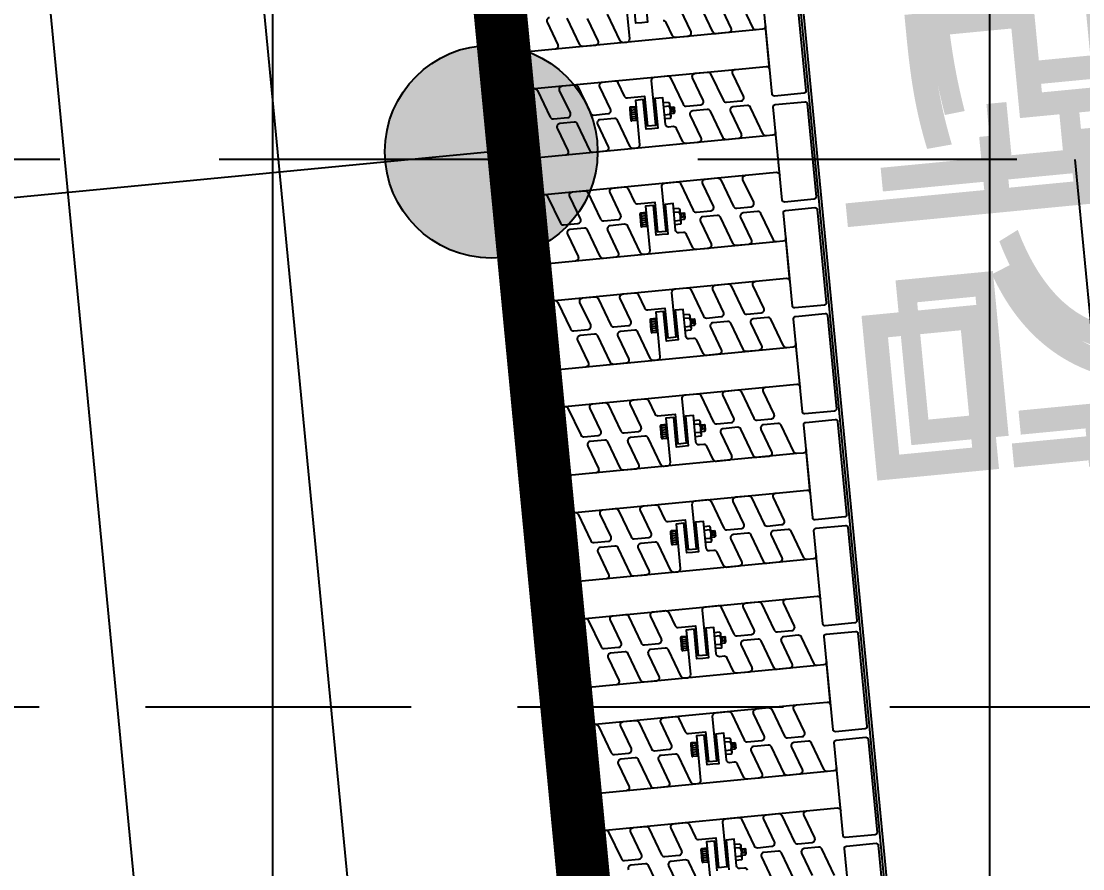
# Model space of a CAD drawing. Header units: millimetres. Extents: x 0 to 1390178, y 0 to 110113.
# Drawn here: x 476686 to 477684, y 22704 to 23501 of the extents above; entities that cross this region are included whole.
import ezdxf
from ezdxf.enums import TextEntityAlignment as Align
from ezdxf.xclip import XClip

# ---------------------------------------------------------------- set-up
doc = ezdxf.new("R2010")
doc.units = ezdxf.units.MM
doc.header["$LTSCALE"] = 100
doc.header["$XCLIPFRAME"] = 0
for name, pattern in [('HID2', [3.5, 2.5, -1]), ('X - 평면도$0$CEN', [62, 60, -1, 0, -1]), ('X - 평면도$0$HID', [1.5, 1, -0.5])]:
    doc.linetypes.add(name, pattern=pattern)
for name, color, linetype in [('AA-XXXX-TEXT', 3, 'Continuous'), ('sm3', 3, 'HID2'), ('SYM', 7, 'Continuous'), ('X - 평면도$0$AA-EL-PCN4', 4, 'Continuous'), ('X - 평면도$0$AA-EL-PCN9', 9, 'Continuous'), ('X - 평면도$0$AA-WAXM-BRCK', 3, 'Continuous'), ('X - 평면도$0$AA-XXXX-CNTL', 1, 'X - 평면도$0$CEN'), ('X - 평면도$0$램프 패턴', 9, 'Continuous'), ('X - 평면도$0$상부외곽선', 7, 'X - 평면도$0$HID'), ('X - 평면도$0$트랜치', 8, 'Continuous')]:
    doc.layers.add(name, color=color, linetype=linetype)
doc.layers.add('X - 평면도$0$DEFPOINT', color=163, linetype='Continuous', plot=False)
doc.layers.add('X - 평면도$0$차수판', color=6, linetype='X - 평면도$0$HID', plot=False)
doc.styles.add('$1$HAUD01', font='Dotum.ttf')
doc.styles.add('X - 평면도$0$맑은고딕', font='malgun.ttf')

# ---------------------------------------------------------------- blocks, each defined once
blk = doc.blocks.new('*U795')
at = {"layer": 'X - 평면도$0$트랜치'}
for p, q in [((-1465, 259.02), (-1465, 69.06)), ((-1365, 259.02), (-1365, 69.06)), ((-1265, 259.02), (-1265, 69.06)), ((-1165, 259.02), (-1165, 69.06)), ((-1065, 259.02), (-1065, 69.06)), ((-965, 259.02), (-965, 69.06)), ((-865, 259.02), (-865, 69.06)), ((-765, 259.02), (-765, 69.06)), ((-1430, 45.98), (-1430, 235.94)), ((-1330, 45.98), (-1330, 235.94)), ((-1230, 45.98), (-1230, 235.94)), ((-1130, 45.98), (-1130, 235.94)), ((-1030, 45.98), (-1030, 235.94)), ((-930, 45.98), (-930, 235.94)), ((-830, 45.98), (-830, 235.94)), ((-730, 45.98), (-730, 235.94)), ((-1497.52, 170.5), (-1504.02, 170.5)), ((-1504.02, 166.5), (-1504.02, 170.5)), ((-1504.02, 165.5), (-1504.02, 170.5)), ((-1497.52, 171.5), (-1503.02, 171.5)), ((-1502.02, 166.5), (-1502.02, 170.5)), ((-1500.02, 166.5), (-1500.02, 170.5)), ((-1498.02, 166.5), (-1498.02, 170.5)), ((-1492.02, 171.5), (-1497.52, 171.5)), ((-1491.02, 170.5), (-1497.52, 170.5)), ((-1496.02, 166.5), (-1496.02, 170.5)), ((-1494.02, 166.5), (-1494.02, 170.5)), ((-1492.02, 166.5), (-1492.02, 170.5)), ((-1491.02, 165.5), (-1491.02, 170.5)), ((-1397.52, 170.5), (-1404.02, 170.5)), ((-1404.02, 166.5), (-1404.02, 170.5)), ((-1404.02, 165.5), (-1404.02, 170.5)), ((-1397.52, 171.5), (-1403.02, 171.5)), ((-1402.02, 166.5), (-1402.02, 170.5)), ((-1400.02, 166.5), (-1400.02, 170.5)), ((-1398.02, 166.5), (-1398.02, 170.5)), ((-1392.02, 171.5), (-1397.52, 171.5)), ((-1391.02, 170.5), (-1397.52, 170.5)), ((-1396.02, 166.5), (-1396.02, 170.5)), ((-1394.02, 166.5), (-1394.02, 170.5)), ((-1392.02, 166.5), (-1392.02, 170.5)), ((-1391.02, 165.5), (-1391.02, 170.5)), ((-1297.52, 170.5), (-1304.02, 170.5)), ((-1304.02, 166.5), (-1304.02, 170.5)), ((-1304.02, 165.5), (-1304.02, 170.5)), ((-1297.52, 171.5), (-1303.02, 171.5)), ((-1302.02, 166.5), (-1302.02, 170.5)), ((-1300.02, 166.5), (-1300.02, 170.5)), ((-1298.02, 166.5), (-1298.02, 170.5)), ((-1292.02, 171.5), (-1297.52, 171.5)), ((-1291.02, 170.5), (-1297.52, 170.5)), ((-1296.02, 166.5), (-1296.02, 170.5)), ((-1294.02, 166.5), (-1294.02, 170.5)), ((-1292.02, 166.5), (-1292.02, 170.5)), ((-1291.02, 165.5), (-1291.02, 170.5)), ((-1197.52, 170.5), (-1204.02, 170.5)), ((-1204.02, 166.5), (-1204.02, 170.5)), ((-1204.02, 165.5), (-1204.02, 170.5)), ((-1197.52, 171.5), (-1203.02, 171.5)), ((-1202.02, 166.5), (-1202.02, 170.5)), ((-1200.02, 166.5), (-1200.02, 170.5)), ((-1198.02, 166.5), (-1198.02, 170.5)), ((-1192.02, 171.5), (-1197.52, 171.5)), ((-1191.02, 170.5), (-1197.52, 170.5)), ((-1196.02, 166.5), (-1196.02, 170.5)), ((-1194.02, 166.5), (-1194.02, 170.5)), ((-1192.02, 166.5), (-1192.02, 170.5)), ((-1191.02, 165.5), (-1191.02, 170.5)), ((-1097.52, 170.5), (-1104.02, 170.5)), ((-1104.02, 166.5), (-1104.02, 170.5)), ((-1104.02, 165.5), (-1104.02, 170.5)), ((-1097.52, 171.5), (-1103.02, 171.5)), ((-1102.02, 166.5), (-1102.02, 170.5)), ((-1100.02, 166.5), (-1100.02, 170.5)), ((-1098.02, 166.5), (-1098.02, 170.5)), ((-1092.02, 171.5), (-1097.52, 171.5)), ((-1091.02, 170.5), (-1097.52, 170.5)), ((-1096.02, 166.5), (-1096.02, 170.5)), ((-1094.02, 166.5), (-1094.02, 170.5)), ((-1092.02, 166.5), (-1092.02, 170.5)), ((-1091.02, 165.5), (-1091.02, 170.5)), ((-997.52, 170.5), (-1004.02, 170.5)), ((-1004.02, 166.5), (-1004.02, 170.5)), ((-1004.02, 165.5), (-1004.02, 170.5)), ((-997.52, 171.5), (-1003.02, 171.5)), ((-1002.02, 166.5), (-1002.02, 170.5)), ((-1000.02, 166.5), (-1000.02, 170.5)), ((-998.02, 166.5), (-998.02, 170.5)), ((-992.02, 171.5), (-997.52, 171.5)), ((-991.02, 170.5), (-997.52, 170.5)), ((-996.02, 166.5), (-996.02, 170.5)), ((-994.02, 166.5), (-994.02, 170.5)), ((-992.02, 166.5), (-992.02, 170.5)), ((-991.02, 165.5), (-991.02, 170.5)), ((-897.52, 170.5), (-904.02, 170.5)), ((-904.02, 166.5), (-904.02, 170.5)), ((-904.02, 165.5), (-904.02, 170.5)), ((-897.52, 171.5), (-903.02, 171.5)), ((-902.02, 166.5), (-902.02, 170.5)), ((-900.02, 166.5), (-900.02, 170.5)), ((-898.02, 166.5), (-898.02, 170.5)), ((-892.02, 171.5), (-897.52, 171.5)), ((-891.02, 170.5), (-897.52, 170.5)), ((-896.02, 166.5), (-896.02, 170.5)), ((-894.02, 166.5), (-894.02, 170.5)), ((-892.02, 166.5), (-892.02, 170.5)), ((-891.02, 165.5), (-891.02, 170.5)), ((-797.52, 170.5), (-804.02, 170.5)), ((-804.02, 166.5), (-804.02, 170.5)), ((-804.02, 165.5), (-804.02, 170.5)), ((-797.52, 171.5), (-803.02, 171.5)), ((-802.02, 166.5), (-802.02, 170.5)), ((-800.02, 166.5), (-800.02, 170.5)), ((-798.02, 166.5), (-798.02, 170.5)), ((-792.02, 171.5), (-797.52, 171.5)), ((-791.02, 170.5), (-797.52, 170.5)), ((-796.02, 166.5), (-796.02, 170.5)), ((-794.02, 166.5), (-794.02, 170.5)), ((-792.02, 166.5), (-792.02, 170.5)), ((-791.02, 165.5), (-791.02, 170.5)), ((-1497.52, 166.5), (-1504.02, 166.5)), ((-1491.02, 166.5), (-1497.52, 166.5)), ((-1397.52, 166.5), (-1404.02, 166.5)), ((-1391.02, 166.5), (-1397.52, 166.5)), ((-1297.52, 166.5), (-1304.02, 166.5)), ((-1291.02, 166.5), (-1297.52, 166.5)), ((-1197.52, 166.5), (-1204.02, 166.5)), ((-1191.02, 166.5), (-1197.52, 166.5)), ((-1097.52, 166.5), (-1104.02, 166.5)), ((-1091.02, 166.5), (-1097.52, 166.5)), ((-997.52, 166.5), (-1004.02, 166.5)), ((-991.02, 166.5), (-997.52, 166.5)), ((-897.52, 166.5), (-904.02, 166.5)), ((-891.02, 166.5), (-897.52, 166.5)), ((-797.52, 166.5), (-804.02, 166.5)), ((-791.02, 166.5), (-797.52, 166.5)), ((-1500.52, 156.5), (-1500.52, 158)), ((-1494.52, 156.5), (-1494.52, 158)), ((-1400.52, 156.5), (-1400.52, 158)), ((-1394.52, 156.5), (-1394.52, 158)), ((-1300.52, 156.5), (-1300.52, 158)), ((-1294.52, 156.5), (-1294.52, 158)), ((-1200.52, 156.5), (-1200.52, 158)), ((-1194.52, 156.5), (-1194.52, 158)), ((-1100.52, 156.5), (-1100.52, 158)), ((-1094.52, 156.5), (-1094.52, 158)), ((-1000.52, 156.5), (-1000.52, 158)), ((-994.52, 156.5), (-994.52, 158)), ((-900.52, 156.5), (-900.52, 158)), ((-894.52, 156.5), (-894.52, 158)), ((-800.52, 156.5), (-800.52, 158)), ((-794.52, 156.5), (-794.52, 158)), ((-1500.52, 147), (-1500.52, 148.5)), ((-1494.52, 147), (-1494.52, 148.5)), ((-1400.52, 147), (-1400.52, 148.5)), ((-1394.52, 147), (-1394.52, 148.5)), ((-1300.52, 147), (-1300.52, 148.5)), ((-1294.52, 147), (-1294.52, 148.5)), ((-1200.52, 147), (-1200.52, 148.5)), ((-1194.52, 147), (-1194.52, 148.5)), ((-1100.52, 147), (-1100.52, 148.5)), ((-1094.52, 147), (-1094.52, 148.5)), ((-1000.52, 147), (-1000.52, 148.5)), ((-994.52, 147), (-994.52, 148.5)), ((-900.52, 147), (-900.52, 148.5)), ((-894.52, 147), (-894.52, 148.5)), ((-800.52, 147), (-800.52, 148.5)), ((-794.52, 147), (-794.52, 148.5)), ((-1505, 134.5), (-1505, 139.5)), ((-1503.25, 133.5), (-1491.75, 133.5)), ((-1501.5, 134.5), (-1501.5, 139.5)), ((-1500.52, 133.5), (-1500.52, 130.17)), ((-1500.52, 130.17), (-1499.89, 129.47)), ((-1500.52, 130.17), (-1494.52, 130.17)), ((-1495.49, 132.42), (-1499.23, 132.42)), ((-1494.52, 130.17), (-1495.16, 129.47)), ((-1494.52, 133.5), (-1494.52, 130.17)), ((-1493.5, 134.5), (-1493.5, 139.5)), ((-1490, 134.5), (-1490, 139.5)), ((-1405, 134.5), (-1405, 139.5)), ((-1403.25, 133.5), (-1391.75, 133.5)), ((-1401.5, 134.5), (-1401.5, 139.5)), ((-1400.52, 133.5), (-1400.52, 130.17)), ((-1400.52, 130.17), (-1399.89, 129.47)), ((-1400.52, 130.17), (-1394.52, 130.17)), ((-1395.49, 132.42), (-1399.23, 132.42)), ((-1394.52, 130.17), (-1395.16, 129.47)), ((-1394.52, 133.5), (-1394.52, 130.17)), ((-1393.5, 134.5), (-1393.5, 139.5)), ((-1390, 134.5), (-1390, 139.5)), ((-1305, 134.5), (-1305, 139.5)), ((-1303.25, 133.5), (-1291.75, 133.5)), ((-1301.5, 134.5), (-1301.5, 139.5)), ((-1300.52, 133.5), (-1300.52, 130.17)), ((-1300.52, 130.17), (-1299.89, 129.47)), ((-1300.52, 130.17), (-1294.52, 130.17)), ((-1295.49, 132.42), (-1299.23, 132.42)), ((-1294.52, 130.17), (-1295.16, 129.47)), ((-1294.52, 133.5), (-1294.52, 130.17)), ((-1293.5, 134.5), (-1293.5, 139.5)), ((-1290, 134.5), (-1290, 139.5)), ((-1205, 134.5), (-1205, 139.5)), ((-1203.25, 133.5), (-1191.75, 133.5)), ((-1201.5, 134.5), (-1201.5, 139.5)), ((-1200.52, 133.5), (-1200.52, 130.17)), ((-1200.52, 130.17), (-1199.89, 129.47)), ((-1200.52, 130.17), (-1194.52, 130.17)), ((-1195.49, 132.42), (-1199.23, 132.42)), ((-1194.52, 130.17), (-1195.16, 129.47)), ((-1194.52, 133.5), (-1194.52, 130.17)), ((-1193.5, 134.5), (-1193.5, 139.5)), ((-1190, 134.5), (-1190, 139.5)), ((-1105, 134.5), (-1105, 139.5)), ((-1103.25, 133.5), (-1091.75, 133.5)), ((-1101.5, 134.5), (-1101.5, 139.5)), ((-1100.52, 133.5), (-1100.52, 130.17)), ((-1100.52, 130.17), (-1099.89, 129.47)), ((-1100.52, 130.17), (-1094.52, 130.17)), ((-1095.49, 132.42), (-1099.23, 132.42)), ((-1094.52, 130.17), (-1095.16, 129.47)), ((-1094.52, 133.5), (-1094.52, 130.17)), ((-1093.5, 134.5), (-1093.5, 139.5)), ((-1090, 134.5), (-1090, 139.5)), ((-1005, 134.5), (-1005, 139.5)), ((-1003.25, 133.5), (-991.75, 133.5)), ((-1001.5, 134.5), (-1001.5, 139.5)), ((-1000.52, 133.5), (-1000.52, 130.17)), ((-1000.52, 130.17), (-999.89, 129.47)), ((-1000.52, 130.17), (-994.52, 130.17)), ((-995.49, 132.42), (-999.23, 132.42)), ((-994.52, 130.17), (-995.16, 129.47)), ((-994.52, 133.5), (-994.52, 130.17)), ((-993.5, 134.5), (-993.5, 139.5)), ((-990, 134.5), (-990, 139.5)), ((-905, 134.5), (-905, 139.5)), ((-903.25, 133.5), (-891.75, 133.5)), ((-901.5, 134.5), (-901.5, 139.5)), ((-900.52, 133.5), (-900.52, 130.17)), ((-900.52, 130.17), (-899.89, 129.47)), ((-900.52, 130.17), (-894.52, 130.17)), ((-895.49, 132.42), (-899.23, 132.42)), ((-894.52, 130.17), (-895.16, 129.47)), ((-894.52, 133.5), (-894.52, 130.17)), ((-893.5, 134.5), (-893.5, 139.5)), ((-890, 134.5), (-890, 139.5)), ((-805, 134.5), (-805, 139.5)), ((-803.25, 133.5), (-791.75, 133.5)), ((-801.5, 134.5), (-801.5, 139.5)), ((-800.52, 133.5), (-800.52, 130.17)), ((-800.52, 130.17), (-799.89, 129.47)), ((-800.52, 130.17), (-794.52, 130.17)), ((-795.49, 132.42), (-799.23, 132.42)), ((-794.52, 130.17), (-795.16, 129.47)), ((-794.52, 133.5), (-794.52, 130.17)), ((-793.5, 134.5), (-793.5, 139.5)), ((-790, 134.5), (-790, 139.5)), ((-1499.89, 129.47), (-1495.16, 129.47)), ((-1399.89, 129.47), (-1395.16, 129.47)), ((-1299.89, 129.47), (-1295.16, 129.47)), ((-1199.89, 129.47), (-1195.16, 129.47)), ((-1099.89, 129.47), (-1095.16, 129.47)), ((-999.89, 129.47), (-995.16, 129.47)), ((-899.89, 129.47), (-895.16, 129.47)), ((-799.89, 129.47), (-795.16, 129.47))]:
    blk.add_line(p, q, dxfattribs=at)
for points in [[(-5695, 305), (-5695, 0), (805, 0), (805, 305)], [(802.5, 2.5), (802.5, 302.5), (-5692.5, 302.5), (-5692.5, 2.5)]]:
    blk.add_lwpolyline(points, close=True, dxfattribs=at)
for points in [[(-1491.5, 268, -0.414214), (-1493.5, 270), (-1493.5, 298, -0.414214), (-1491.5, 300), (-1403.5, 300, -0.414214), (-1401.5, 298), (-1401.5, 270, -0.414214), (-1403.5, 268)], [(-1391.5, 268, -0.414214), (-1393.5, 270), (-1393.5, 298, -0.414214), (-1391.5, 300), (-1303.5, 300, -0.414214), (-1301.5, 298), (-1301.5, 270, -0.414214), (-1303.5, 268)], [(-1291.5, 268, -0.414214), (-1293.5, 270), (-1293.5, 298, -0.414214), (-1291.5, 300), (-1203.5, 300, -0.414214), (-1201.5, 298), (-1201.5, 270, -0.414214), (-1203.5, 268)], [(-1191.5, 268, -0.414214), (-1193.5, 270), (-1193.5, 298, -0.414214), (-1191.5, 300), (-1103.5, 300, -0.414214), (-1101.5, 298), (-1101.5, 270, -0.414214), (-1103.5, 268)], [(-1091.5, 268, -0.414214), (-1093.5, 270), (-1093.5, 298, -0.414214), (-1091.5, 300), (-1003.5, 300, -0.414214), (-1001.5, 298), (-1001.5, 270, -0.414214), (-1003.5, 268)], [(-991.5, 268, -0.414214), (-993.5, 270), (-993.5, 298, -0.414214), (-991.5, 300), (-903.5, 300, -0.414214), (-901.5, 298), (-901.5, 270, -0.414214), (-903.5, 268)], [(-891.5, 268, -0.414214), (-893.5, 270), (-893.5, 298, -0.414214), (-891.5, 300), (-803.5, 300, -0.414214), (-801.5, 298), (-801.5, 270, -0.414214), (-803.5, 268)], [(-791.5, 268, -0.414214), (-793.5, 270), (-793.5, 298, -0.414214), (-791.5, 300), (-703.5, 300, -0.414214), (-701.5, 298), (-701.5, 270, -0.414214), (-703.5, 268)], [(-1465, 194.63), (-1465, 183.02, -0.315299), (-1466.97, 180.2), (-1480.03, 175.45, 0.315299), (-1482, 172.63), (-1482, 156.5), (-1510, 156.5), (-1510, 148.5), (-1468, 148.5, -0.414214), (-1465, 145.5), (-1465, 133.44, -0.315299), (-1466.97, 130.62), (-1493.03, 121.14, 0.315299), (-1495, 118.32), (-1495, 104.71, 0.520567), (-1490.97, 101.89), (-1469.03, 109.88, -0.520567), (-1465, 107.06), (-1465, 95.44, -0.315299), (-1466.97, 92.62), (-1493.03, 83.14, 0.315299), (-1495, 80.32), (-1495, 66.71, 0.520567), (-1490.97, 63.89), (-1469.03, 71.88, -0.520567), (-1465, 69.06), (-1465, 40, -0.414214), (-1468, 37), (-1427, 37, -0.414214), (-1430, 40), (-1430, 45.98, -0.315299), (-1428.03, 48.8), (-1401.97, 58.28, 0.315299), (-1400, 61.1), (-1400, 74.72, 0.520567), (-1404.03, 77.53), (-1425.97, 69.55, -0.520567), (-1430, 72.37), (-1430, 83.98, -0.315299), (-1428.03, 86.8), (-1401.97, 96.28, 0.315299), (-1400, 99.1), (-1400, 112.72, 0.520567), (-1404.03, 115.53), (-1425.97, 107.55, -0.520567), (-1430, 110.37), (-1430, 121.98, -0.315299), (-1428.03, 124.8), (-1414.97, 129.55, 0.315299), (-1413, 132.37), (-1413, 136.5, -0.414214), (-1410, 139.5), (-1385, 139.5), (-1385, 147), (-1413, 147), (-1413, 152.5), (-1413, 158), (-1385, 158), (-1385, 165.5), (-1427, 165.5, -0.414214), (-1430, 168.5), (-1430, 171.56, -0.315299), (-1428.03, 174.38), (-1401.97, 183.86, 0.315299), (-1400, 186.68), (-1400, 200.29, 0.520567), (-1404.03, 203.11), (-1425.97, 195.12, -0.520567), (-1430, 197.94), (-1430, 209.56, -0.315299), (-1428.03, 212.38), (-1401.97, 221.86, 0.315299), (-1400, 224.68), (-1400, 238.29, 0.520567), (-1404.03, 241.11), (-1425.97, 233.12, -0.520567), (-1430, 235.94), (-1430, 265, -0.414214), (-1427, 268), (-1468, 268, -0.414214), (-1465, 265), (-1465, 259.02, -0.315299), (-1466.97, 256.2), (-1493.03, 246.72, 0.315299), (-1495, 243.9), (-1495, 230.28, 0.520567), (-1490.97, 227.47), (-1469.03, 235.45, -0.520567), (-1465, 232.63), (-1465, 221.02, -0.315299), (-1466.97, 218.2), (-1493.03, 208.72, 0.315299), (-1495, 205.9), (-1495, 192.28, 0.520567), (-1490.97, 189.47), (-1469.03, 197.45, -0.520567)], [(-1365, 194.63), (-1365, 183.02, -0.315299), (-1366.97, 180.2), (-1380.03, 175.45, 0.315299), (-1382, 172.63), (-1382, 156.5), (-1410, 156.5), (-1410, 148.5), (-1368, 148.5, -0.414214), (-1365, 145.5), (-1365, 133.44, -0.315299), (-1366.97, 130.62), (-1393.03, 121.14, 0.315299), (-1395, 118.32), (-1395, 104.71, 0.520567), (-1390.97, 101.89), (-1369.03, 109.88, -0.520567), (-1365, 107.06), (-1365, 95.44, -0.315299), (-1366.97, 92.62), (-1393.03, 83.14, 0.315299), (-1395, 80.32), (-1395, 66.71, 0.520567), (-1390.97, 63.89), (-1369.03, 71.88, -0.520567), (-1365, 69.06), (-1365, 40, -0.414214), (-1368, 37), (-1327, 37, -0.414214), (-1330, 40), (-1330, 45.98, -0.315299), (-1328.03, 48.8), (-1301.97, 58.28, 0.315299), (-1300, 61.1), (-1300, 74.72, 0.520567), (-1304.03, 77.53), (-1325.97, 69.55, -0.520567), (-1330, 72.37), (-1330, 83.98, -0.315299), (-1328.03, 86.8), (-1301.97, 96.28, 0.315299), (-1300, 99.1), (-1300, 112.72, 0.520567), (-1304.03, 115.53), (-1325.97, 107.55, -0.520567), (-1330, 110.37), (-1330, 121.98, -0.315299), (-1328.03, 124.8), (-1314.97, 129.55, 0.315299), (-1313, 132.37), (-1313, 136.5, -0.414214), (-1310, 139.5), (-1285, 139.5), (-1285, 147), (-1313, 147), (-1313, 152.5), (-1313, 158), (-1285, 158), (-1285, 165.5), (-1327, 165.5, -0.414214), (-1330, 168.5), (-1330, 171.56, -0.315299), (-1328.03, 174.38), (-1301.97, 183.86, 0.315299), (-1300, 186.68), (-1300, 200.29, 0.520567), (-1304.03, 203.11), (-1325.97, 195.12, -0.520567), (-1330, 197.94), (-1330, 209.56, -0.315299), (-1328.03, 212.38), (-1301.97, 221.86, 0.315299), (-1300, 224.68), (-1300, 238.29, 0.520567), (-1304.03, 241.11), (-1325.97, 233.12, -0.520567), (-1330, 235.94), (-1330, 265, -0.414214), (-1327, 268), (-1368, 268, -0.414214), (-1365, 265), (-1365, 259.02, -0.315299), (-1366.97, 256.2), (-1393.03, 246.72, 0.315299), (-1395, 243.9), (-1395, 230.28, 0.520567), (-1390.97, 227.47), (-1369.03, 235.45, -0.520567), (-1365, 232.63), (-1365, 221.02, -0.315299), (-1366.97, 218.2), (-1393.03, 208.72, 0.315299), (-1395, 205.9), (-1395, 192.28, 0.520567), (-1390.97, 189.47), (-1369.03, 197.45, -0.520567)], [(-1265, 194.63), (-1265, 183.02, -0.315299), (-1266.97, 180.2), (-1280.03, 175.45, 0.315299), (-1282, 172.63), (-1282, 156.5), (-1310, 156.5), (-1310, 148.5), (-1268, 148.5, -0.414214), (-1265, 145.5), (-1265, 133.44, -0.315299), (-1266.97, 130.62), (-1293.03, 121.14, 0.315299), (-1295, 118.32), (-1295, 104.71, 0.520567), (-1290.97, 101.89), (-1269.03, 109.88, -0.520567), (-1265, 107.06), (-1265, 95.44, -0.315299), (-1266.97, 92.62), (-1293.03, 83.14, 0.315299), (-1295, 80.32), (-1295, 66.71, 0.520567), (-1290.97, 63.89), (-1269.03, 71.88, -0.520567), (-1265, 69.06), (-1265, 40, -0.414214), (-1268, 37), (-1227, 37, -0.414214), (-1230, 40), (-1230, 45.98, -0.315299), (-1228.03, 48.8), (-1201.97, 58.28, 0.315299), (-1200, 61.1), (-1200, 74.72, 0.520567), (-1204.03, 77.53), (-1225.97, 69.55, -0.520567), (-1230, 72.37), (-1230, 83.98, -0.315299), (-1228.03, 86.8), (-1201.97, 96.28, 0.315299), (-1200, 99.1), (-1200, 112.72, 0.520567), (-1204.03, 115.53), (-1225.97, 107.55, -0.520567), (-1230, 110.37), (-1230, 121.98, -0.315299), (-1228.03, 124.8), (-1214.97, 129.55, 0.315299), (-1213, 132.37), (-1213, 136.5, -0.414214), (-1210, 139.5), (-1185, 139.5), (-1185, 147), (-1213, 147), (-1213, 152.5), (-1213, 158), (-1185, 158), (-1185, 165.5), (-1227, 165.5, -0.414214), (-1230, 168.5), (-1230, 171.56, -0.315299), (-1228.03, 174.38), (-1201.97, 183.86, 0.315299), (-1200, 186.68), (-1200, 200.29, 0.520567), (-1204.03, 203.11), (-1225.97, 195.12, -0.520567), (-1230, 197.94), (-1230, 209.56, -0.315299), (-1228.03, 212.38), (-1201.97, 221.86, 0.315299), (-1200, 224.68), (-1200, 238.29, 0.520567), (-1204.03, 241.11), (-1225.97, 233.12, -0.520567), (-1230, 235.94), (-1230, 265, -0.414214), (-1227, 268), (-1268, 268, -0.414214), (-1265, 265), (-1265, 259.02, -0.315299), (-1266.97, 256.2), (-1293.03, 246.72, 0.315299), (-1295, 243.9), (-1295, 230.28, 0.520567), (-1290.97, 227.47), (-1269.03, 235.45, -0.520567), (-1265, 232.63), (-1265, 221.02, -0.315299), (-1266.97, 218.2), (-1293.03, 208.72, 0.315299), (-1295, 205.9), (-1295, 192.28, 0.520567), (-1290.97, 189.47), (-1269.03, 197.45, -0.520567)], [(-1165, 194.63), (-1165, 183.02, -0.315299), (-1166.97, 180.2), (-1180.03, 175.45, 0.315299), (-1182, 172.63), (-1182, 156.5), (-1210, 156.5), (-1210, 148.5), (-1168, 148.5, -0.414214), (-1165, 145.5), (-1165, 133.44, -0.315299), (-1166.97, 130.62), (-1193.03, 121.14, 0.315299), (-1195, 118.32), (-1195, 104.71, 0.520567), (-1190.97, 101.89), (-1169.03, 109.88, -0.520567), (-1165, 107.06), (-1165, 95.44, -0.315299), (-1166.97, 92.62), (-1193.03, 83.14, 0.315299), (-1195, 80.32), (-1195, 66.71, 0.520567), (-1190.97, 63.89), (-1169.03, 71.88, -0.520567), (-1165, 69.06), (-1165, 40, -0.414214), (-1168, 37), (-1127, 37, -0.414214), (-1130, 40), (-1130, 45.98, -0.315299), (-1128.03, 48.8), (-1101.97, 58.28, 0.315299), (-1100, 61.1), (-1100, 74.72, 0.520567), (-1104.03, 77.53), (-1125.97, 69.55, -0.520567), (-1130, 72.37), (-1130, 83.98, -0.315299), (-1128.03, 86.8), (-1101.97, 96.28, 0.315299), (-1100, 99.1), (-1100, 112.72, 0.520567), (-1104.03, 115.53), (-1125.97, 107.55, -0.520567), (-1130, 110.37), (-1130, 121.98, -0.315299), (-1128.03, 124.8), (-1114.97, 129.55, 0.315299), (-1113, 132.37), (-1113, 136.5, -0.414214), (-1110, 139.5), (-1085, 139.5), (-1085, 147), (-1113, 147), (-1113, 152.5), (-1113, 158), (-1085, 158), (-1085, 165.5), (-1127, 165.5, -0.414214), (-1130, 168.5), (-1130, 171.56, -0.315299), (-1128.03, 174.38), (-1101.97, 183.86, 0.315299), (-1100, 186.68), (-1100, 200.29, 0.520567), (-1104.03, 203.11), (-1125.97, 195.12, -0.520567), (-1130, 197.94), (-1130, 209.56, -0.315299), (-1128.03, 212.38), (-1101.97, 221.86, 0.315299), (-1100, 224.68), (-1100, 238.29, 0.520567), (-1104.03, 241.11), (-1125.97, 233.12, -0.520567), (-1130, 235.94), (-1130, 265, -0.414214), (-1127, 268), (-1168, 268, -0.414214), (-1165, 265), (-1165, 259.02, -0.315299), (-1166.97, 256.2), (-1193.03, 246.72, 0.315299), (-1195, 243.9), (-1195, 230.28, 0.520567), (-1190.97, 227.47), (-1169.03, 235.45, -0.520567), (-1165, 232.63), (-1165, 221.02, -0.315299), (-1166.97, 218.2), (-1193.03, 208.72, 0.315299), (-1195, 205.9), (-1195, 192.28, 0.520567), (-1190.97, 189.47), (-1169.03, 197.45, -0.520567)], [(-1065, 194.63), (-1065, 183.02, -0.315299), (-1066.97, 180.2), (-1080.03, 175.45, 0.315299), (-1082, 172.63), (-1082, 156.5), (-1110, 156.5), (-1110, 148.5), (-1068, 148.5, -0.414214), (-1065, 145.5), (-1065, 133.44, -0.315299), (-1066.97, 130.62), (-1093.03, 121.14, 0.315299), (-1095, 118.32), (-1095, 104.71, 0.520567), (-1090.97, 101.89), (-1069.03, 109.88, -0.520567), (-1065, 107.06), (-1065, 95.44, -0.315299), (-1066.97, 92.62), (-1093.03, 83.14, 0.315299), (-1095, 80.32), (-1095, 66.71, 0.520567), (-1090.97, 63.89), (-1069.03, 71.88, -0.520567), (-1065, 69.06), (-1065, 40, -0.414214), (-1068, 37), (-1027, 37, -0.414214), (-1030, 40), (-1030, 45.98, -0.315299), (-1028.03, 48.8), (-1001.97, 58.28, 0.315299), (-1000, 61.1), (-1000, 74.72, 0.520567), (-1004.03, 77.53), (-1025.97, 69.55, -0.520567), (-1030, 72.37), (-1030, 83.98, -0.315299), (-1028.03, 86.8), (-1001.97, 96.28, 0.315299), (-1000, 99.1), (-1000, 112.72, 0.520567), (-1004.03, 115.53), (-1025.97, 107.55, -0.520567), (-1030, 110.37), (-1030, 121.98, -0.315299), (-1028.03, 124.8), (-1014.97, 129.55, 0.315299), (-1013, 132.37), (-1013, 136.5, -0.414214), (-1010, 139.5), (-985, 139.5), (-985, 147), (-1013, 147), (-1013, 152.5), (-1013, 158), (-985, 158), (-985, 165.5), (-1027, 165.5, -0.414214), (-1030, 168.5), (-1030, 171.56, -0.315299), (-1028.03, 174.38), (-1001.97, 183.86, 0.315299), (-1000, 186.68), (-1000, 200.29, 0.520567), (-1004.03, 203.11), (-1025.97, 195.12, -0.520567), (-1030, 197.94), (-1030, 209.56, -0.315299), (-1028.03, 212.38), (-1001.97, 221.86, 0.315299), (-1000, 224.68), (-1000, 238.29, 0.520567), (-1004.03, 241.11), (-1025.97, 233.12, -0.520567), (-1030, 235.94), (-1030, 265, -0.414214), (-1027, 268), (-1068, 268, -0.414214), (-1065, 265), (-1065, 259.02, -0.315299), (-1066.97, 256.2), (-1093.03, 246.72, 0.315299), (-1095, 243.9), (-1095, 230.28, 0.520567), (-1090.97, 227.47), (-1069.03, 235.45, -0.520567), (-1065, 232.63), (-1065, 221.02, -0.315299), (-1066.97, 218.2), (-1093.03, 208.72, 0.315299), (-1095, 205.9), (-1095, 192.28, 0.520567), (-1090.97, 189.47), (-1069.03, 197.45, -0.520567)], [(-965, 194.63), (-965, 183.02, -0.315299), (-966.97, 180.2), (-980.03, 175.45, 0.315299), (-982, 172.63), (-982, 156.5), (-1010, 156.5), (-1010, 148.5), (-968, 148.5, -0.414214), (-965, 145.5), (-965, 133.44, -0.315299), (-966.97, 130.62), (-993.03, 121.14, 0.315299), (-995, 118.32), (-995, 104.71, 0.520567), (-990.97, 101.89), (-969.03, 109.88, -0.520567), (-965, 107.06), (-965, 95.44, -0.315299), (-966.97, 92.62), (-993.03, 83.14, 0.315299), (-995, 80.32), (-995, 66.71, 0.520567), (-990.97, 63.89), (-969.03, 71.88, -0.520567), (-965, 69.06), (-965, 40, -0.414214), (-968, 37), (-927, 37, -0.414214), (-930, 40), (-930, 45.98, -0.315299), (-928.03, 48.8), (-901.97, 58.28, 0.315299), (-900, 61.1), (-900, 74.72, 0.520567), (-904.03, 77.53), (-925.97, 69.55, -0.520567), (-930, 72.37), (-930, 83.98, -0.315299), (-928.03, 86.8), (-901.97, 96.28, 0.315299), (-900, 99.1), (-900, 112.72, 0.520567), (-904.03, 115.53), (-925.97, 107.55, -0.520567), (-930, 110.37), (-930, 121.98, -0.315299), (-928.03, 124.8), (-914.97, 129.55, 0.315299), (-913, 132.37), (-913, 136.5, -0.414214), (-910, 139.5), (-885, 139.5), (-885, 147), (-913, 147), (-913, 152.5), (-913, 158), (-885, 158), (-885, 165.5), (-927, 165.5, -0.414214), (-930, 168.5), (-930, 171.56, -0.315299), (-928.03, 174.38), (-901.97, 183.86, 0.315299), (-900, 186.68), (-900, 200.29, 0.520567), (-904.03, 203.11), (-925.97, 195.12, -0.520567), (-930, 197.94), (-930, 209.56, -0.315299), (-928.03, 212.38), (-901.97, 221.86, 0.315299), (-900, 224.68), (-900, 238.29, 0.520567), (-904.03, 241.11), (-925.97, 233.12, -0.520567), (-930, 235.94), (-930, 265, -0.414214), (-927, 268), (-968, 268, -0.414214), (-965, 265), (-965, 259.02, -0.315299), (-966.97, 256.2), (-993.03, 246.72, 0.315299), (-995, 243.9), (-995, 230.28, 0.520567), (-990.97, 227.47), (-969.03, 235.45, -0.520567), (-965, 232.63), (-965, 221.02, -0.315299), (-966.97, 218.2), (-993.03, 208.72, 0.315299), (-995, 205.9), (-995, 192.28, 0.520567), (-990.97, 189.47), (-969.03, 197.45, -0.520567)], [(-865, 194.63), (-865, 183.02, -0.315299), (-866.97, 180.2), (-880.03, 175.45, 0.315299), (-882, 172.63), (-882, 156.5), (-910, 156.5), (-910, 148.5), (-868, 148.5, -0.414214), (-865, 145.5), (-865, 133.44, -0.315299), (-866.97, 130.62), (-893.03, 121.14, 0.315299), (-895, 118.32), (-895, 104.71, 0.520567), (-890.97, 101.89), (-869.03, 109.88, -0.520567), (-865, 107.06), (-865, 95.44, -0.315299), (-866.97, 92.62), (-893.03, 83.14, 0.315299), (-895, 80.32), (-895, 66.71, 0.520567), (-890.97, 63.89), (-869.03, 71.88, -0.520567), (-865, 69.06), (-865, 40, -0.414214), (-868, 37), (-827, 37, -0.414214), (-830, 40), (-830, 45.98, -0.315299), (-828.03, 48.8), (-801.97, 58.28, 0.315299), (-800, 61.1), (-800, 74.72, 0.520567), (-804.03, 77.53), (-825.97, 69.55, -0.520567), (-830, 72.37), (-830, 83.98, -0.315299), (-828.03, 86.8), (-801.97, 96.28, 0.315299), (-800, 99.1), (-800, 112.72, 0.520567), (-804.03, 115.53), (-825.97, 107.55, -0.520567), (-830, 110.37), (-830, 121.98, -0.315299), (-828.03, 124.8), (-814.97, 129.55, 0.315299), (-813, 132.37), (-813, 136.5, -0.414214), (-810, 139.5), (-785, 139.5), (-785, 147), (-813, 147), (-813, 152.5), (-813, 158), (-785, 158), (-785, 165.5), (-827, 165.5, -0.414214), (-830, 168.5), (-830, 171.56, -0.315299), (-828.03, 174.38), (-801.97, 183.86, 0.315299), (-800, 186.68), (-800, 200.29, 0.520567), (-804.03, 203.11), (-825.97, 195.12, -0.520567), (-830, 197.94), (-830, 209.56, -0.315299), (-828.03, 212.38), (-801.97, 221.86, 0.315299), (-800, 224.68), (-800, 238.29, 0.520567), (-804.03, 241.11), (-825.97, 233.12, -0.520567), (-830, 235.94), (-830, 265, -0.414214), (-827, 268), (-868, 268, -0.414214), (-865, 265), (-865, 259.02, -0.315299), (-866.97, 256.2), (-893.03, 246.72, 0.315299), (-895, 243.9), (-895, 230.28, 0.520567), (-890.97, 227.47), (-869.03, 235.45, -0.520567), (-865, 232.63), (-865, 221.02, -0.315299), (-866.97, 218.2), (-893.03, 208.72, 0.315299), (-895, 205.9), (-895, 192.28, 0.520567), (-890.97, 189.47), (-869.03, 197.45, -0.520567)], [(-1593.5, 7), (-1593.5, 35, -0.414214), (-1591.5, 37), (-1503.5, 37, -0.414214), (-1501.5, 35), (-1501.5, 7, -0.414214), (-1503.5, 5), (-1591.5, 5, -0.414214)], [(-1493.5, 7), (-1493.5, 35, -0.414214), (-1491.5, 37), (-1403.5, 37, -0.414214), (-1401.5, 35), (-1401.5, 7, -0.414214), (-1403.5, 5), (-1491.5, 5, -0.414214)], [(-1393.5, 7), (-1393.5, 35, -0.414214), (-1391.5, 37), (-1303.5, 37, -0.414214), (-1301.5, 35), (-1301.5, 7, -0.414214), (-1303.5, 5), (-1391.5, 5, -0.414214)], [(-1293.5, 7), (-1293.5, 35, -0.414214), (-1291.5, 37), (-1203.5, 37, -0.414214), (-1201.5, 35), (-1201.5, 7, -0.414214), (-1203.5, 5), (-1291.5, 5, -0.414214)], [(-1193.5, 7), (-1193.5, 35, -0.414214), (-1191.5, 37), (-1103.5, 37, -0.414214), (-1101.5, 35), (-1101.5, 7, -0.414214), (-1103.5, 5), (-1191.5, 5, -0.414214)], [(-1093.5, 7), (-1093.5, 35, -0.414214), (-1091.5, 37), (-1003.5, 37, -0.414214), (-1001.5, 35), (-1001.5, 7, -0.414214), (-1003.5, 5), (-1091.5, 5, -0.414214)], [(-993.5, 7), (-993.5, 35, -0.414214), (-991.5, 37), (-903.5, 37, -0.414214), (-901.5, 35), (-901.5, 7, -0.414214), (-903.5, 5), (-991.5, 5, -0.414214)], [(-893.5, 7), (-893.5, 35, -0.414214), (-891.5, 37), (-803.5, 37, -0.414214), (-801.5, 35), (-801.5, 7, -0.414214), (-803.5, 5), (-891.5, 5, -0.414214)], [(-793.5, 7), (-793.5, 35, -0.414214), (-791.5, 37), (-703.5, 37, -0.414214), (-701.5, 35), (-701.5, 7, -0.414214), (-703.5, 5), (-791.5, 5, -0.414214)]]:
    blk.add_lwpolyline(points, format="xyb", close=True, dxfattribs=at)
for points in [[(-1528.03, 48.8), (-1501.97, 58.28, 0.315299), (-1500, 61.1), (-1500, 74.72, 0.520567), (-1504.03, 77.53), (-1525.97, 69.55, -0.520567)], [(-1528.03, 86.8), (-1501.97, 96.28, 0.315299), (-1500, 99.1), (-1500, 112.72, 0.520567), (-1504.03, 115.53), (-1525.97, 107.55, -0.520567)], [(-1514.97, 129.55, 0.315299), (-1513, 132.37), (-1513, 136.5, -0.414214), (-1510, 139.5), (-1485, 139.5), (-1485, 147), (-1513, 147)], [(-1513, 158), (-1485, 158), (-1485, 165.5), (-1527, 165.5, -0.414214)], [(-1528.03, 174.38), (-1501.97, 183.86, 0.315299), (-1500, 186.68), (-1500, 200.29, 0.520567), (-1504.03, 203.11), (-1525.97, 195.12, -0.520567)], [(-1528.03, 212.38), (-1501.97, 221.86, 0.315299), (-1500, 224.68), (-1500, 238.29, 0.520567), (-1504.03, 241.11)], [(-704.03, 77.53), (-725.97, 69.55, -0.520567), (-730, 72.37), (-730, 83.98, -0.315299), (-728.03, 86.8), (-701.97, 96.28, 0.315299)], [(-704.03, 115.53), (-725.97, 107.55, -0.520567), (-730, 110.37), (-730, 121.98, -0.315299), (-728.03, 124.8), (-714.97, 129.55, 0.315299), (-713, 132.37)], [(-685, 165.5), (-727, 165.5, -0.414214), (-730, 168.5), (-730, 171.56, -0.315299), (-728.03, 174.38), (-701.97, 183.86, 0.315299)], [(-704.03, 203.11), (-725.97, 195.12, -0.520567), (-730, 197.94), (-730, 209.56, -0.315299), (-728.03, 212.38), (-701.97, 221.86, 0.315299)], [(-700, 238.29, 0.520567), (-704.03, 241.11), (-725.97, 233.12, -0.520567), (-730, 235.94), (-730, 265, -0.414214), (-727, 268), (-768, 268, -0.414214), (-765, 265), (-765, 259.02, -0.315299), (-766.97, 256.2), (-793.03, 246.72, 0.315299), (-795, 243.9), (-795, 230.28, 0.520567), (-790.97, 227.47), (-769.03, 235.45, -0.520567), (-765, 232.63), (-765, 221.02, -0.315299), (-766.97, 218.2), (-793.03, 208.72, 0.315299), (-795, 205.9), (-795, 192.28, 0.520567), (-790.97, 189.47), (-769.03, 197.45, -0.520567), (-765, 194.63), (-765, 183.02, -0.315299), (-766.97, 180.2), (-780.03, 175.45, 0.315299), (-782, 172.63), (-782, 156.5), (-810, 156.5), (-810, 148.5), (-768, 148.5, -0.414214), (-765, 145.5), (-765, 133.44, -0.315299), (-766.97, 130.62), (-793.03, 121.14, 0.315299), (-795, 118.32), (-795, 104.71, 0.520567), (-790.97, 101.89), (-769.03, 109.88, -0.520567), (-765, 107.06), (-765, 95.44, -0.315299), (-766.97, 92.62), (-793.03, 83.14, 0.315299), (-795, 80.32), (-795, 66.71, 0.520567), (-790.97, 63.89), (-769.03, 71.88, -0.520567), (-765, 69.06), (-765, 40, -0.414214), (-768, 37), (-727, 37, -0.414214), (-730, 40), (-730, 45.98, -0.315299), (-728.03, 48.8), (-701.97, 58.28, 0.315299)]]:
    blk.add_lwpolyline(points, format="xyb", dxfattribs=at)
blk.add_lwpolyline([(-685, 147), (-713, 147), (-713, 152.5), (-713, 158), (-685, 158)], dxfattribs=at)
for centre, radius, start, end in [((-1503.02, 170.5), 1, 90, 180), ((-1492.02, 170.5), 1, 0, 90), ((-1403.02, 170.5), 1, 90, 180), ((-1392.02, 170.5), 1, 0, 90), ((-1303.02, 170.5), 1, 90, 180), ((-1292.02, 170.5), 1, 0, 90), ((-1203.02, 170.5), 1, 90, 180), ((-1192.02, 170.5), 1, 0, 90), ((-1103.02, 170.5), 1, 90, 180), ((-1092.02, 170.5), 1, 0, 90), ((-1003.02, 170.5), 1, 90, 180), ((-992.02, 170.5), 1, 0, 90), ((-903.02, 170.5), 1, 90, 180), ((-892.02, 170.5), 1, 0, 90), ((-803.02, 170.5), 1, 90, 180), ((-792.02, 170.5), 1, 0, 90), ((-1503.25, 135.53), 2.03, 210.51025, 329.48974), ((-1497.5, 142), 8.5, 241.92751, 298.07249), ((-1497.5, 142), 8.5, 241.92751, 298.07249), ((-1491.75, 135.53), 2.03, 210.51024, 329.48976), ((-1403.25, 135.53), 2.03, 210.51025, 329.48974), ((-1397.5, 142), 8.5, 241.92751, 298.07249), ((-1397.5, 142), 8.5, 241.92751, 298.07249), ((-1391.75, 135.53), 2.03, 210.51024, 329.48976), ((-1303.25, 135.53), 2.03, 210.51025, 329.48974), ((-1297.5, 142), 8.5, 241.92751, 298.07249), ((-1297.5, 142), 8.5, 241.92751, 298.07249), ((-1291.75, 135.53), 2.03, 210.51024, 329.48976), ((-1203.25, 135.53), 2.03, 210.51025, 329.48974), ((-1197.5, 142), 8.5, 241.92751, 298.07249), ((-1197.5, 142), 8.5, 241.92751, 298.07249), ((-1191.75, 135.53), 2.03, 210.51024, 329.48976), ((-1103.25, 135.53), 2.03, 210.51025, 329.48974), ((-1097.5, 142), 8.5, 241.92751, 298.07249), ((-1097.5, 142), 8.5, 241.92751, 298.07249), ((-1091.75, 135.53), 2.03, 210.51024, 329.48976), ((-1003.25, 135.53), 2.03, 210.51025, 329.48974), ((-997.5, 142), 8.5, 241.92751, 298.07249), ((-997.5, 142), 8.5, 241.92751, 298.07249), ((-991.75, 135.53), 2.03, 210.51024, 329.48976), ((-903.25, 135.53), 2.03, 210.51025, 329.48974), ((-897.5, 142), 8.5, 241.92751, 298.07249), ((-897.5, 142), 8.5, 241.92751, 298.07249), ((-891.75, 135.53), 2.03, 210.51024, 329.48976), ((-803.25, 135.53), 2.03, 210.51025, 329.48974), ((-797.5, 142), 8.5, 241.92751, 298.07249), ((-797.5, 142), 8.5, 241.92751, 298.07249), ((-791.75, 135.53), 2.03, 210.51024, 329.48976)]:
    blk.add_arc(centre, radius, start, end, dxfattribs=at)
blk = doc.blocks.new('X - 평면도$0$zw$A78B')
at = {"layer": 'X - 평면도$0$AA-EL-PCN4'}
h = blk.add_hatch(color=256, dxfattribs=at)
h.dxf.hatch_style = 1
edge = h.paths.add_edge_path()
edge.add_arc((-49622.27, -49829.47), 100, 0, 360)
for p, q in [((-49777.64, -48211.91), (-49156.18, -54682.14)), ((-68128.48, -51606.96), (-49622.27, -49829.47))]:
    blk.add_line(p, q, dxfattribs=at)
blk.add_circle((-49622.27, -49829.47), 100, dxfattribs=at)
at = {"layer": 'X - 평면도$0$램프 패턴'}
for p, q in [((-49976.72, -48231.03), (-49355.27, -54701.26)), ((-50175.81, -48250.16), (-49554.35, -54720.38))]:
    blk.add_line(p, q, dxfattribs=at)
at = {"layer": 'X - 평면도$0$트랜치', "rotation": 95.48634014958196}
blk.add_blockref('*U795', (-49397.07, -48984.06), dxfattribs=at)
at = {"layer": 'X - 평면도$0$DEFPOINT', "style": 'X - 평면도$0$맑은고딕'}
blk.add_text('내려감', height=200, rotation=275.48634, dxfattribs=at).set_placement((-49141.67, -49764.9), align=Align.MIDDLE_CENTER)
blk = doc.blocks.new('X - 평면도$0$A$C87e877cd')
at = {"layer": 'X - 평면도$0$상부외곽선', "ltscale": 3}
blk.add_lwpolyline([(-18487.96, -9486.63), (-17447.93, -9486.63), (1763.66, -7641.38), (1226.81, -2051.99)], dxfattribs=at)
blk = doc.blocks.new('X - 평면도', base_point=(-475.36, -286.73))
at = {"layer": 'X - 평면도$0$AA-XXXX-CNTL'}
blk.add_line((706171.98, 68689.62), (706171.98, 19243.11), dxfattribs=at)
at = {"layer": 'X - 평면도$0$상부외곽선', "ltscale": 3}
blk.add_lwpolyline([(668021.98, 40573.11), (668021.98, 65723.11), (709571.98, 65723.11), (709571.98, 39263.11), (687211.98, 39263.11), (687211.98, 29123.11), (668021.98, 29123.11)], dxfattribs=at)
at = {"layer": 'X - 평면도$0$차수판', "const_width": 50}
blk.add_lwpolyline([(706893.4, 34121.25), (706214.58, 41188.72)], dxfattribs=at)
at = {"layer": 'X - 평면도$0$AA-EL-PCN9'}
blk.add_blockref('X - 평면도$0$A$C87e877cd', (705699.94, 41315.1), dxfattribs=at)
at = {"layer": 'X - 평면도$0$AA-WAXM-BRCK'}
blk.add_blockref('X - 평면도$0$zw$A78B', (756000, 89100), dxfattribs=at)

msp = doc.modelspace()

# ---------------------------------------------------------------- block references
ref = msp.add_blockref('X - 평면도', (-229725.28, -16179.13))
XClip(ref).set_block_clipping_path([(649249.9173510048, 15892.4063044181), (733249.9173510048, 75292.406304418)])

# ---------------------------------------------------------------- next in the draw order: linework, layer by layer
at = {"layer": 'sm3'}
msp.add_lwpolyline([(457552.68, 22856.34), (483424.34, 22856.34, 0.414214), (484424.34, 23856.34), (484424.34, 32582.33, 0.414214), (483424.34, 33582.33), (457552.68, 33582.33, 0.414214), (456552.68, 32582.33), (456552.68, 23856.34, 0.414214)], format="xyb", close=True, dxfattribs=at)
at = {"layer": 'SYM'}
msp.add_line((477596.56, 8038.96), (477596.56, 25127.06), dxfattribs=at)

# ---------------------------------------------------------------- next in the draw order: texts
at = {"layer": 'AA-XXXX-TEXT', "style": '$1$HAUD01', "width": 0.8}
msp.add_text('내려감', height=250, rotation=275.48634, dxfattribs=at).set_placement((477605.74, 23412.16), align=Align.MIDDLE_CENTER)

doc.saveas('drawing.dxf')
